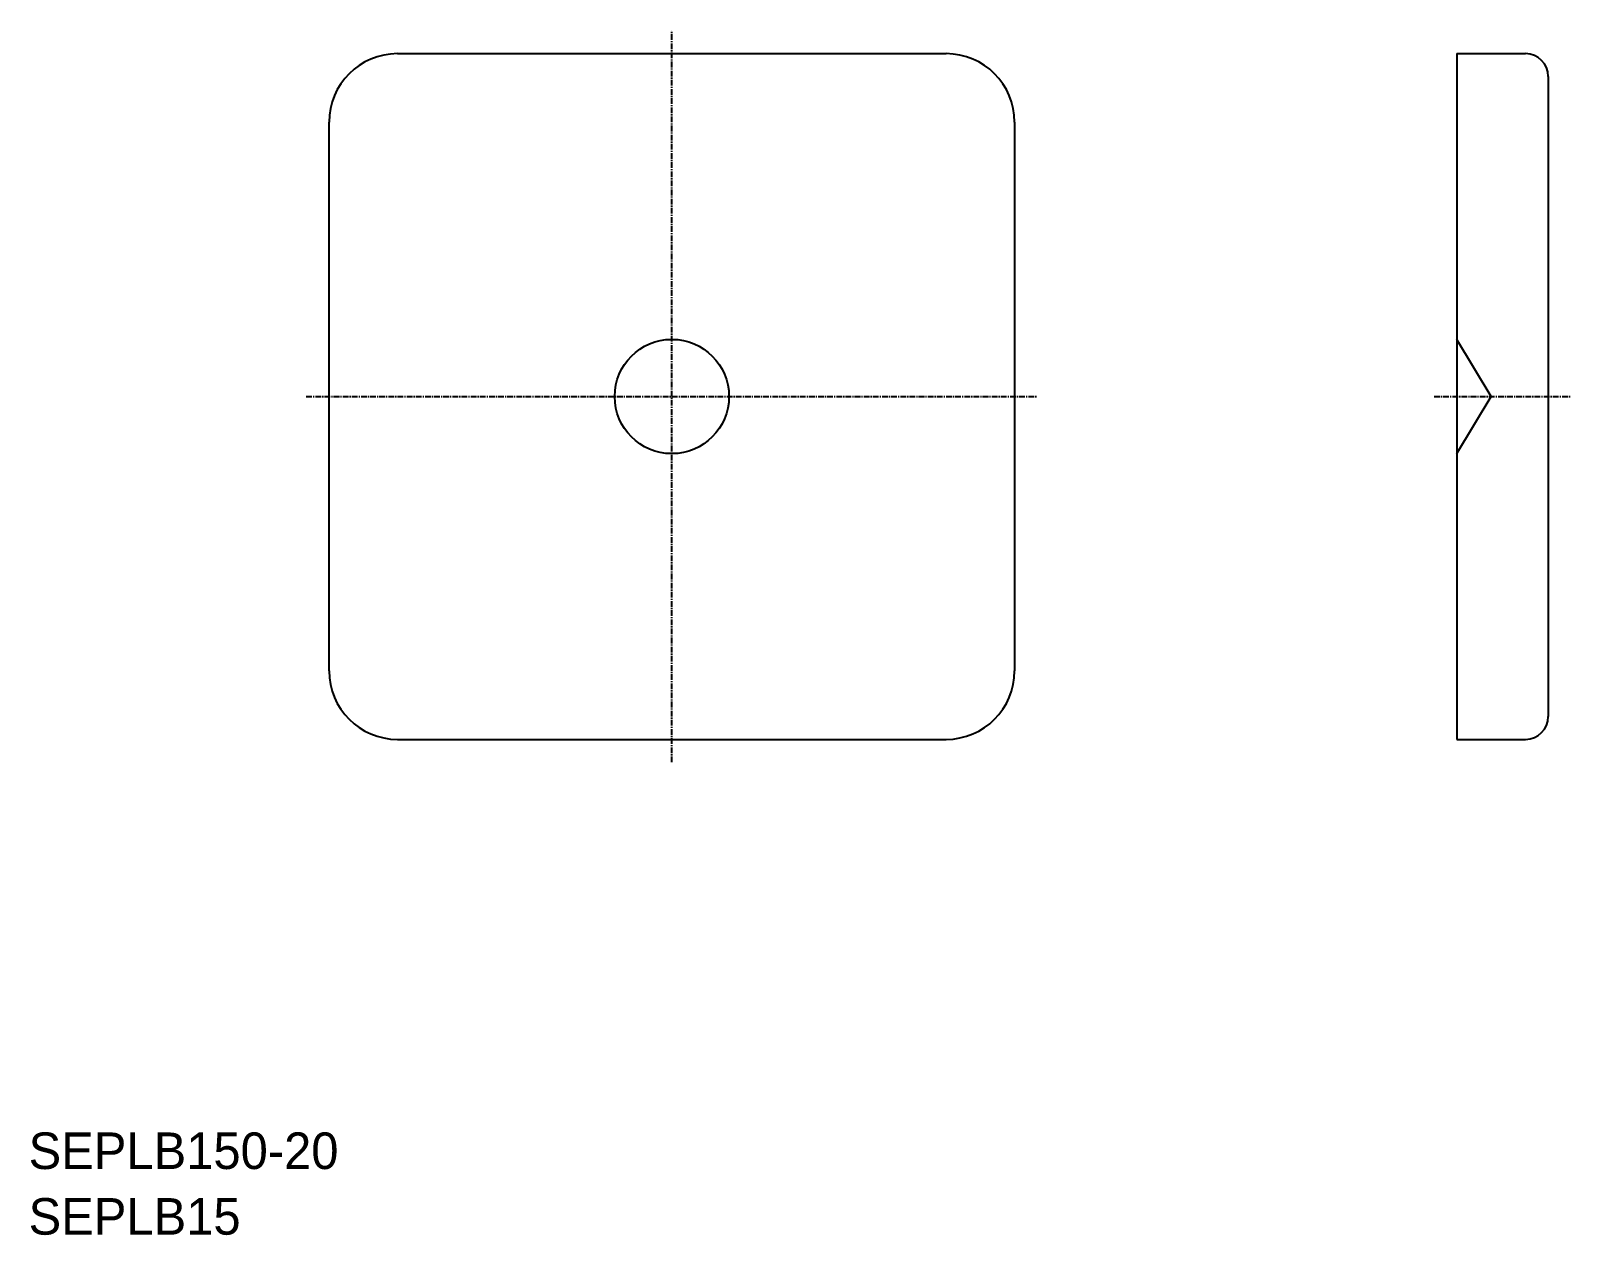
# Model space of a CAD drawing. Extents: x 0 to 338, y 0 to 263.
import ezdxf

# ---------------------------------------------------------------- set-up
doc = ezdxf.new("R2010")
doc.units = 0
doc.linetypes.add('CENTER', pattern=[2, 1.25, -0.25, 0.25, -0.25])
doc.layers.get('0').update_dxf_attribs({"linetype": 'CONTINUOUS'})
doc.layers.add('CENTER', color=1, linetype='CENTER')

msp = doc.modelspace()

# ---------------------------------------------------------------- linework, layer by layer
at = {"color": 7, "linetype": 'CONTINUOUS'}
for p, q in [((80.74, 258.35), (200.74, 258.35)), ((312.51, 258.35), (312.51, 108.35)), ((312.51, 258.35), (327.51, 258.35)), ((332.51, 253.35), (332.51, 113.35)), ((65.74, 123.35), (65.74, 243.35)), ((215.74, 243.35), (215.74, 123.35)), ((320.01, 183.35), (312.51, 195.85)), ((312.51, 170.85), (320.01, 183.35)), ((80.74, 108.35), (200.74, 108.35)), ((312.51, 108.35), (327.51, 108.35))]:
    msp.add_line(p, q, dxfattribs=at)
msp.add_line((312.51, 220.85), (312.51, 220.85))
msp.add_circle((140.74, 183.35), 12.5, dxfattribs=at)
for centre, radius, start, end in [((80.74, 243.35), 15, 90, 180), ((200.74, 243.35), 15, 0, 90), ((327.51, 253.35), 5, 0, 90), ((80.74, 123.35), 15, 180, 270), ((200.74, 123.35), 15, 270, 0), ((327.51, 113.35), 5, 270, 0)]:
    msp.add_arc(centre, radius, start, end, dxfattribs=at)
at = {"layer": 'CENTER', "color": 1, "linetype": 'CENTER'}
for p, q in [((140.74, 103.35), (140.74, 263.35)), ((60.74, 183.35), (220.74, 183.35)), ((307.51, 183.35), (337.51, 183.35))]:
    msp.add_line(p, q, dxfattribs=at)

# ---------------------------------------------------------------- texts
for s, p in [('SEPLB150-20', (0, 14.36)), ('SEPLB15', (0, 0))]:
    msp.add_text(s, height=8).set_placement(p)

doc.saveas('drawing.dxf')
